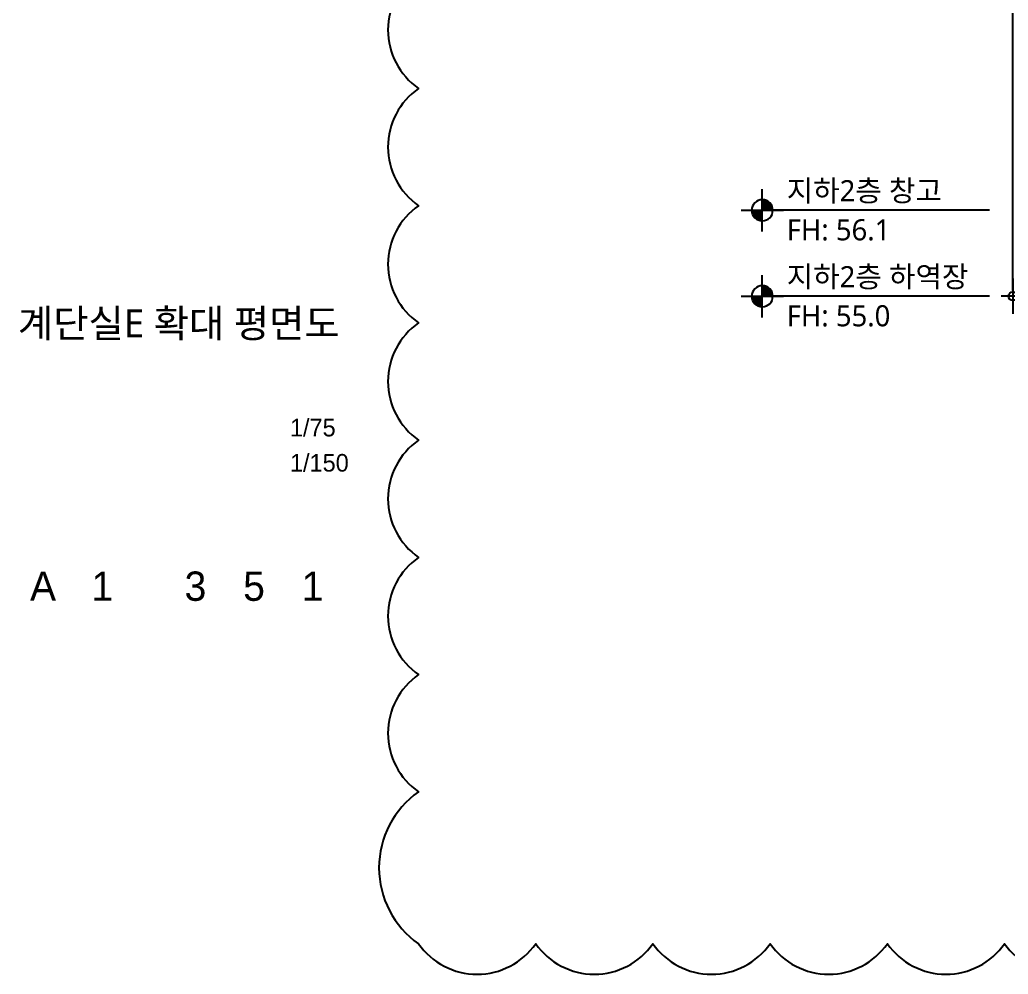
# Model space of a CAD drawing. Header units: millimetres. Extents: x -27104 to 125781, y -3376 to 46996.
# Drawn here: x 55658 to 68308, y -3376 to 8835 of the extents above; entities that cross this region are included whole.
import ezdxf
from ezdxf.enums import TextEntityAlignment as Align

# ---------------------------------------------------------------- set-up
doc = ezdxf.new("R2010")
doc.units = ezdxf.units.MM
doc.header["$LTSCALE"] = 100
doc.header["$MEASUREMENT"] = 0
doc.header["$PDSIZE"] = -10
doc.layers.get('0').update_dxf_attribs({"linetype": 'CONTINUOUS'})
doc.layers.get('Defpoints').update_dxf_attribs({"color": 171, "linetype": 'CONTINUOUS'})
doc.layers.add('CHECK', color=30, linetype='CONTINUOUS', plot=False)
for name, color, linetype in [('NDIM', 7, 'CONTINUOUS'), ('SYM', 7, 'CONTINUOUS'), ('TEXT(AXIS)', 2, 'CONTINUOUS'), ('TEXT-TITLE', 6, 'CONTINUOUS'), ('TEXT-기입', 6, 'CONTINUOUS')]:
    doc.layers.add(name, color=color, linetype=linetype)
doc.styles.add('CGS', font='cgse', dxfattribs={"bigfont": 'cgs'})
doc.styles.add('나눔바른고딕', font='NanumBarunGothic.ttf')
doc.dimstyles.new('NDIM 1200', dxfattribs={"dimscale": 75, "dimtxt": 3, "dimasz": 1, "dimexe": 2, "dimexo": 2, "dimgap": 1, "dimtad": 1, "dimdec": 0, "dimdsep": 46, "dimtxsty": 'CGS', "dimblk": 'DOT0', "dimcen": 1, "dimdle": 8, "dimclrd": 256, "dimclre": 256, "dimclrt": 256, "dimadec": 0, "dimazin": 0, "dimtfac": 1, "dimtdec": 0, "dimtix": 1, "dimtmove": 2, "dimatfit": 3, "dimldrblk": 'DOT0', "dimfxl": 1, "dimtolj": 1, "dimtzin": 0, "dimlwd": -1, "dimlwe": -1, "dimarcsym": 0})

# ---------------------------------------------------------------- blocks, each defined once
blk = doc.blocks.new('A$C19853FC8')
at = {"layer": 'SYM'}
for p, q in [((1800, 0), (1800, 3600)), ((3600, 1800), (0, 1800))]:
    blk.add_line(p, q, dxfattribs=at)
blk.add_circle((1800, 1800), 900, dxfattribs=at)
for points in [[(900, 1800), (1800, 2700), (914, 1959), (1643, 2686)], [(914, 1959), (1643, 2686), (954, 2112), (1492, 2646)], [(954, 2112), (1492, 2646), (1025, 2260), (1346, 2576)], [(1025, 2260), (1346, 2576), (1109, 2378), (1222, 2491)], [(1800, 900), (2700, 1800), (1959, 914), (2686, 1643)], [(1959, 914), (2686, 1643), (2112, 954), (2646, 1492)], [(2112, 954), (2646, 1492), (2260, 1025), (2576, 1346)], [(2260, 1025), (2576, 1346), (2378, 1109), (2491, 1222)]]:
    blk.add_solid(points, dxfattribs=at)
at = {"layer": 'SYM', "linetype": 'Continuous'}
for points in [[(1800, 2700), (1800, 1800), (900, 1800)], [(2700, 1800), (1800, 900), (1800, 1800)]]:
    blk.add_solid(points, dxfattribs=at)
blk = doc.blocks.new('DOT0')
blk.add_line((-3, 0), (3, 0))
at = {"color": 6}
blk.add_circle((0, 0), 0.75, dxfattribs=at)
blk = doc.blocks.new('*D188')
at = {"layer": 'Defpoints', "color": 0, "ltscale": 0.4, "transparency": 16777216}
for p in [(68368, 17898), (70861, 17898), (70861, 5298)]:
    blk.add_point(p, dxfattribs=at)
at = {"layer": 'NDIM', "ltscale": 0.4, "transparency": 16777216}
for p, q in [((70711, 17898), (68218, 17898)), ((68368, 5373), (68368, 17823)), ((70711, 5298), (68218, 5298))]:
    blk.add_line(p, q, dxfattribs=at)
at = {"layer": 'NDIM', "ltscale": 0.4, "transparency": 16777216, "xscale": 75, "yscale": 75, "zscale": 75}
for p, rotation in [((68368, 17898), 90), ((68368, 5298), 270)]:
    blk.add_blockref('DOT0', p, dxfattribs=dict(at, rotation=rotation))
at = {"layer": 'NDIM', "ltscale": 0.4, "transparency": 16777216, "insert": (68170, 11598), "char_height": 225, "attachment_point": 5, "rotation": 90, "style": '나눔바른고딕'}
blk.add_mtext('\\A1;12600', dxfattribs=at)

msp = doc.modelspace()

# ---------------------------------------------------------------- linework, layer by layer
at = {"layer": 'CHECK'}
msp.add_lwpolyline([(60760.8, 21456.6, 0.5205671), (60760.8, 19956.6, 0.5205671), (60760.8, 18456.6, 0.5205671), (60760.8, 16956.6, 0.5205671), (60760.8, 15456.6, 0.5205671), (60760.8, 13956.6, 0.5205671), (60760.8, 12456.6, 0.5205671), (60760.8, 10956.6, 0.5205671), (60760.8, 9456.6, 0.5205671), (60760.8, 7956.6, 0.5205671), (60760.8, 6456.6, 0.5205671), (60760.8, 4956.6, 0.5205671), (60760.8, 3456.6, 0.5205671), (60760.8, 1956.6, 0.5205671), (60760.8, 456.6, 0.5205671), (60760.8, -1043.4, 0.5205671), (60760.8, -2986, 0.5205671), (62260.8, -2986, 0.5205671), (63760.8, -2986, 0.5205671), (65260.8, -2986, 0.5205671), (66760.8, -2986, 0.5205671), (68260.8, -2986, 0.5205671), (69760.8, -2986, 0.5205671)], format="xyb", dxfattribs=at)
at = {"layer": 'SYM', "ltscale": 1000}
for p, q in [((68067.8, 6397.9), (65160.3, 6397.9)), ((68067.8, 5297.9), (65160.3, 5297.9))]:
    msp.add_line(p, q, dxfattribs=at)

# ---------------------------------------------------------------- block references
at = {"ltscale": 1000, "xscale": -0.15, "yscale": 0.15, "zscale": 0.15}
for p in [(65430.3, 6127.9), (65430.3, 5027.9)]:
    msp.add_blockref('A$C19853FC8', p, dxfattribs=at)

# ---------------------------------------------------------------- texts
at = {"layer": 'TEXT(AXIS)', "style": '나눔바른고딕'}
for s, p in [('지하2층 창고', (65472.8, 6647.9)), ('FH: 56.1', (65472.8, 6147.9)), ('지하2층 하역장', (65472.8, 5547.9)), ('FH: 55.0', (65472.8, 5047.9))]:
    msp.add_text(s, height=270, dxfattribs=at).set_placement(p, align=Align.MIDDLE_LEFT)
at = {"layer": 'TEXT-TITLE', "style": '나눔바른고딕'}
msp.add_text('계단실E 확대 평면도', height=360, dxfattribs=at).set_placement((57693.2, 4950), align=Align.MIDDLE_CENTER)
at = {"layer": 'TEXT-기입', "style": 'CGS'}
for s, p in [('1/75', (59115.3, 3436.9)), ('1/150', (59115.3, 2986.9))]:
    msp.add_text(s, height=225, dxfattribs=at).set_placement(p, align=Align.BOTTOM_LEFT)
for s, p in [('A', (55955.8, 1588.4)), ('1', (56715.2, 1588.4)), ('3', (57905.8, 1588.4)), ('5', (58655.8, 1588.4)), ('1', (59405.8, 1588.4))]:
    msp.add_text(s, height=375, dxfattribs=at).set_placement(p, align=Align.MIDDLE_CENTER)

# ---------------------------------------------------------------- dimensions: what is measured, and where the dimension line sits
at = {"layer": 'NDIM', "ltscale": 0.4}
dim = msp.add_linear_dim(base=(68367.8, 17897.9), p1=(70860.6, 5297.9), p2=(70860.6, 17897.9), angle=90, dimstyle='NDIM 1200', override={"dimtxsty": '나눔바른고딕'}, dxfattribs=at)
dim.commit()
dim.dimension.update_dxf_attribs({"geometry": '*D188', "text_midpoint": (68170.4, 11597.9)})

doc.saveas('drawing.dxf')
